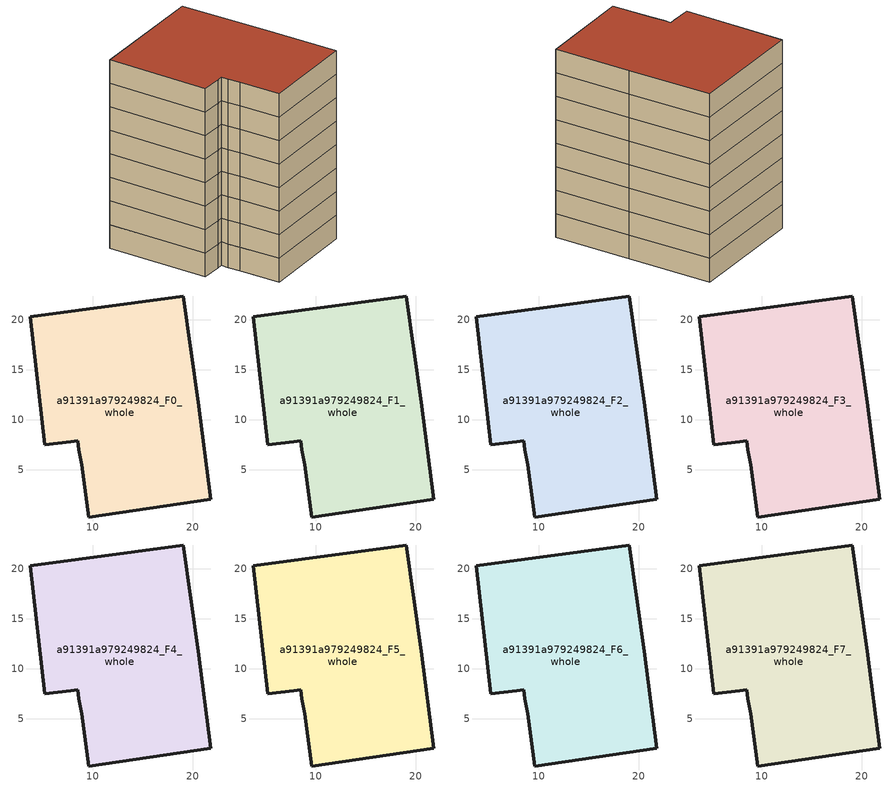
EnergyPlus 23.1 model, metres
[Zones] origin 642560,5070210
a91391a979249824_F0_whole
 floor ground (EU_floor_Construction): 19.03,22.38 20.53,11.78 21.82,2.07 9.61,0.27 8.92,5.47 8.62,6.98 8.52,7.88 7.82,7.78 5.21,7.48 3.72,20.29 z0
 wall outside (EU_wall_Construction): 3.72,20.29 5.21,7.48 7.82,7.78 8.52,7.88 8.62,6.98 8.92,5.47 9.61,0.27 21.82,2.07 20.53,11.78 19.03,22.38 3.72,20.29 z0:3
a91391a979249824_F1_whole
 floor to a91391a979249824_F0_whole (EU_floor_Construction): 19.03,22.38 20.53,11.78 21.82,2.07 9.61,0.27 8.92,5.47 8.62,6.98 8.52,7.88 7.82,7.78 5.21,7.48 3.72,20.29 z3
 wall outside (EU_wall_Construction): 3.72,20.29 5.21,7.48 7.82,7.78 8.52,7.88 8.62,6.98 8.92,5.47 9.61,0.27 21.82,2.07 20.53,11.78 19.03,22.38 3.72,20.29 z3:6
a91391a979249824_F2_whole
 floor to a91391a979249824_F1_whole (EU_floor_Construction): 19.03,22.38 20.53,11.78 21.82,2.07 9.61,0.27 8.92,5.47 8.62,6.98 8.52,7.88 7.82,7.78 5.21,7.48 3.72,20.29 z6
 wall outside (EU_wall_Construction): 3.72,20.29 5.21,7.48 7.82,7.78 8.52,7.88 8.62,6.98 8.92,5.47 9.61,0.27 21.82,2.07 20.53,11.78 19.03,22.38 3.72,20.29 z6:9
a91391a979249824_F3_whole
 floor to a91391a979249824_F2_whole (EU_floor_Construction): 19.03,22.38 20.53,11.78 21.82,2.07 9.61,0.27 8.92,5.47 8.62,6.98 8.52,7.88 7.82,7.78 5.21,7.48 3.72,20.29 z9
 wall outside (EU_wall_Construction): 3.72,20.29 5.21,7.48 7.82,7.78 8.52,7.88 8.62,6.98 8.92,5.47 9.61,0.27 21.82,2.07 20.53,11.78 19.03,22.38 3.72,20.29 z9:12
a91391a979249824_F4_whole
 floor to a91391a979249824_F3_whole (EU_floor_Construction): 19.03,22.38 20.53,11.78 21.82,2.07 9.61,0.27 8.92,5.47 8.62,6.98 8.52,7.88 7.82,7.78 5.21,7.48 3.72,20.29 z12
 wall outside (EU_wall_Construction): 3.72,20.29 5.21,7.48 7.82,7.78 8.52,7.88 8.62,6.98 8.92,5.47 9.61,0.27 21.82,2.07 20.53,11.78 19.03,22.38 3.72,20.29 z12:15
a91391a979249824_F5_whole
 floor to a91391a979249824_F4_whole (EU_floor_Construction): 19.03,22.38 20.53,11.78 21.82,2.07 9.61,0.27 8.92,5.47 8.62,6.98 8.52,7.88 7.82,7.78 5.21,7.48 3.72,20.29 z15
 wall outside (EU_wall_Construction): 3.72,20.29 5.21,7.48 7.82,7.78 8.52,7.88 8.62,6.98 8.92,5.47 9.61,0.27 21.82,2.07 20.53,11.78 19.03,22.38 3.72,20.29 z15:18
a91391a979249824_F6_whole
 floor to a91391a979249824_F5_whole (EU_floor_Construction): 19.03,22.38 20.53,11.78 21.82,2.07 9.61,0.27 8.92,5.47 8.62,6.98 8.52,7.88 7.82,7.78 5.21,7.48 3.72,20.29 z18
 wall outside (EU_wall_Construction): 3.72,20.29 5.21,7.48 7.82,7.78 8.52,7.88 8.62,6.98 8.92,5.47 9.61,0.27 21.82,2.07 20.53,11.78 19.03,22.38 3.72,20.29 z18:21
a91391a979249824_F7_whole
 floor to a91391a979249824_F6_whole (EU_floor_Construction): 19.03,22.38 20.53,11.78 21.82,2.07 9.61,0.27 8.92,5.47 8.62,6.98 8.52,7.88 7.82,7.78 5.21,7.48 3.72,20.29 z21
 wall outside (EU_wall_Construction): 3.72,20.29 5.21,7.48 7.82,7.78 8.52,7.88 8.62,6.98 8.92,5.47 9.61,0.27 21.82,2.07 20.53,11.78 19.03,22.38 3.72,20.29 z21:24
 roof outside (EU_roof_Construction): 21.82,2.07 20.53,11.78 19.03,22.38 3.72,20.29 5.21,7.48 7.82,7.78 8.52,7.88 8.62,6.98 8.92,5.47 9.61,0.27 z24
[Building]
EU S2 Campaign: North Axis=0; Terrain=City; Solar Distribution=FullExterior
[Site:Location]
Lyon-Bron: Latitude=45.75; Longitude=5; Time Zone=1; Elevation=198
[SizingPeriod:WeatherFileDays]
AnnualSizingPeriod: Begin Month=1; Begin Day of Month=1; End Month=12; End Day of Month=31; Day of Week for Start Day=Monday; Use Weather File Daylight Saving Period=No; Use Weather File Rain and Snow Indicators=No
[MATERIAL]
EU_InternalMass_Material: Roughness=MediumRough; Thickness=0.1; Conductivity=1; Density=1800; Specific Heat=900; Thermal Absorptance=0.9; Solar Absorptance=0.7; Visible Absorptance=0.7
[MATERIAL:NOMASS] Roughness=MediumRough; Thermal Absorptance=0.9; Solar Absorptance=0.7; Visible Absorptance=0.7
Name | Thermal Resistance
EU_wall_NoMass | 0.776494
EU_roof_NoMass | 0.486893
EU_floor_NoMass | 0.421597
[CONSTRUCTION]
EU_wall_Construction: EU_wall_NoMass
EU_roof_Construction: EU_roof_NoMass
EU_floor_Construction: EU_floor_NoMass
EU_InternalMass_Construction: EU_InternalMass_Material
[ZONE] Type=1; Multiplier=1; Ceiling Height=autocalculate; Floor Area=autocalculate; Part of Total Floor Area=Yes
Name | Volume
a91391a979249824_F0_whole | 888.712
a91391a979249824_F1_whole; a91391a979249824_F2_whole; a91391a979249824_F3_whole; a91391a979249824_F4_whole; a91391a979249824_F5_whole; a91391a979249824_F6_whole; a91391a979249824_F7_whole | 888.713
[INTERNALMASS] Construction=EU_InternalMass_Construction; Surface Area=296.237
Name | Zone or ZoneList
a91391a979249824_F0_whole_EU_InternalMass | a91391a979249824_F0_whole
a91391a979249824_F1_whole_EU_InternalMass | a91391a979249824_F1_whole
a91391a979249824_F2_whole_EU_InternalMass | a91391a979249824_F2_whole
a91391a979249824_F3_whole_EU_InternalMass | a91391a979249824_F3_whole
a91391a979249824_F4_whole_EU_InternalMass | a91391a979249824_F4_whole
a91391a979249824_F5_whole_EU_InternalMass | a91391a979249824_F5_whole
a91391a979249824_F6_whole_EU_InternalMass | a91391a979249824_F6_whole
a91391a979249824_F7_whole_EU_InternalMass | a91391a979249824_F7_whole
[OTHEREQUIPMENT] Fuel Type=Electricity; Design Level Calculation Method=Watts/Area; Power per Zone Floor Area=1; Fraction Latent=0; Fraction Radiant=0; Fraction Lost=0; Carbon Dioxide Generation Rate=0; EndUse Subcategory=EU_Step8_InternalGains
Name | Zone or ZoneList or Space or SpaceList | Schedule
EU_Step8_InternalGain_a91391a979249824_F0_whole_f000 | a91391a979249824_F0_whole | EU_Step8_GainSchedule_a91391a979249824_F0_whole_f000
EU_Step8_InternalGain_a91391a979249824_F1_whole_f000 | a91391a979249824_F1_whole | EU_Step8_GainSchedule_a91391a979249824_F1_whole_f000
EU_Step8_InternalGain_a91391a979249824_F2_whole_f000 | a91391a979249824_F2_whole | EU_Step8_GainSchedule_a91391a979249824_F2_whole_f000
EU_Step8_InternalGain_a91391a979249824_F3_whole_f000 | a91391a979249824_F3_whole | EU_Step8_GainSchedule_a91391a979249824_F3_whole_f000
EU_Step8_InternalGain_a91391a979249824_F4_whole_f000 | a91391a979249824_F4_whole | EU_Step8_GainSchedule_a91391a979249824_F4_whole_f000
EU_Step8_InternalGain_a91391a979249824_F5_whole_f000 | a91391a979249824_F5_whole | EU_Step8_GainSchedule_a91391a979249824_F5_whole_f000
EU_Step8_InternalGain_a91391a979249824_F6_whole_f000 | a91391a979249824_F6_whole | EU_Step8_GainSchedule_a91391a979249824_F6_whole_f000
EU_Step8_InternalGain_a91391a979249824_F7_whole_f000 | a91391a979249824_F7_whole | EU_Step8_GainSchedule_a91391a979249824_F7_whole_f000
[ZONEVENTILATION:DESIGNFLOWRATE] Schedule=EU_AlwaysOn; Design Flow Rate Calculation Method=AirChanges/Hour; Air Changes per Hour=0.693814; Ventilation Type=Natural; Fan Pressure Rise=0; Fan Total Efficiency=1; Constant Term Coefficient=1; Temperature Term Coefficient=0; Velocity Term Coefficient=0; Velocity Squared Term Coefficient=0; Minimum Indoor Temperature=-100; Maximum Indoor Temperature=100; Delta Temperature=-100; Minimum Outdoor Temperature=-100; Maximum Outdoor Temperature=100; Maximum Wind Speed=40
Name | Zone or ZoneList or Space or SpaceList
EU_ConstantAir_a91391a979249824_F0_whole | a91391a979249824_F0_whole
EU_ConstantAir_a91391a979249824_F1_whole | a91391a979249824_F1_whole
EU_ConstantAir_a91391a979249824_F2_whole | a91391a979249824_F2_whole
EU_ConstantAir_a91391a979249824_F3_whole | a91391a979249824_F3_whole
EU_ConstantAir_a91391a979249824_F4_whole | a91391a979249824_F4_whole
EU_ConstantAir_a91391a979249824_F5_whole | a91391a979249824_F5_whole
EU_ConstantAir_a91391a979249824_F6_whole | a91391a979249824_F6_whole
EU_ConstantAir_a91391a979249824_F7_whole | a91391a979249824_F7_whole
[HVACTEMPLATE:THERMOSTAT] Constant Heating Setpoint=20; Constant Cooling Setpoint=50
EU_HeatOnly_a91391a979249824_F0_whole; EU_HeatOnly_a91391a979249824_F1_whole; EU_HeatOnly_a91391a979249824_F2_whole; EU_HeatOnly_a91391a979249824_F3_whole; EU_HeatOnly_a91391a979249824_F4_whole; EU_HeatOnly_a91391a979249824_F5_whole; EU_HeatOnly_a91391a979249824_F6_whole; EU_HeatOnly_a91391a979249824_F7_whole
[HVACTEMPLATE:ZONE:IDEALLOADSAIRSYSTEM] System Availability Schedule=EU_AlwaysOn; Maximum Heating Supply Air Temperature=50; Minimum Cooling Supply Air Temperature=13; Maximum Heating Supply Air Humidity Ratio=0.0156; Minimum Cooling Supply Air Humidity Ratio=0.0077; Heating Limit=NoLimit; Cooling Limit=NoLimit; Heating Availability Schedule=EU_AlwaysOn; Cooling Availability Schedule=EU_CoolingOff; Dehumidification Control Type=ConstantSensibleHeatRatio; Cooling Sensible Heat Ratio=0.7; Dehumidification Setpoint=60; Humidification Control Type=None; Humidification Setpoint=30; Outdoor Air Method=None; Outdoor Air Flow Rate per Person=0.00944; Outdoor Air Flow Rate per Zone Floor Area=0; Outdoor Air Flow Rate per Zone=0; Demand Controlled Ventilation Type=None; Outdoor Air Economizer Type=NoEconomizer; Heat Recovery Type=None; Sensible Heat Recovery Effectiveness=0.7; Latent Heat Recovery Effectiveness=0.65
Name | Template Thermostat
a91391a979249824_F0_whole | EU_HeatOnly_a91391a979249824_F0_whole
a91391a979249824_F1_whole | EU_HeatOnly_a91391a979249824_F1_whole
a91391a979249824_F2_whole | EU_HeatOnly_a91391a979249824_F2_whole
a91391a979249824_F3_whole | EU_HeatOnly_a91391a979249824_F3_whole
a91391a979249824_F4_whole | EU_HeatOnly_a91391a979249824_F4_whole
a91391a979249824_F5_whole | EU_HeatOnly_a91391a979249824_F5_whole
a91391a979249824_F6_whole | EU_HeatOnly_a91391a979249824_F6_whole
a91391a979249824_F7_whole | EU_HeatOnly_a91391a979249824_F7_whole
[SIZING:ZONE] Zone Cooling Design Supply Air Temperature Input Method=SupplyAirTemperature; Zone Cooling Design Supply Air Temperature=13; Zone Heating Design Supply Air Temperature Input Method=SupplyAirTemperature; Zone Heating Design Supply Air Temperature=50; Zone Cooling Design Supply Air Humidity Ratio=0.008; Zone Heating Design Supply Air Humidity Ratio=0.008; Cooling Design Air Flow Method=DesignDay; Cooling Design Air Flow Rate=0; Cooling Minimum Air Flow per Zone Floor Area=0.000762; Cooling Minimum Air Flow=0; Cooling Minimum Air Flow Fraction=0.2; Heating Design Air Flow Method=DesignDay; Heating Design Air Flow Rate=0; Heating Maximum Air Flow per Zone Floor Area=0.002032; Heating Maximum Air Flow=0.141576; Heating Maximum Air Flow Fraction=0.3; Account for Dedicated Outdoor Air System=No; Dedicated Outdoor Air System Control Strategy=NeutralSupplyAir; Dedicated Outdoor Air Low Setpoint Temperature for Design=autosize; Dedicated Outdoor Air High Setpoint Temperature for Design=autosize; Zone Load Sizing Method=Sensible Load Only No Latent Load; Zone Latent Cooling Design Supply Air Humidity Ratio Input Method=HumidityRatioDifference; Zone Cooling Design Supply Air Humidity Ratio Difference=0.005; Zone Latent Heating Design Supply Air Humidity Ratio Input Method=HumidityRatioDifference; Zone Humidification Design Supply Air Humidity Ratio Difference=0.005
a91391a979249824_F0_whole; a91391a979249824_F1_whole; a91391a979249824_F2_whole; a91391a979249824_F3_whole; a91391a979249824_F4_whole; a91391a979249824_F5_whole; a91391a979249824_F6_whole; a91391a979249824_F7_whole
[SCHEDULE:CONSTANT]
Name | Hourly Value
EU_AlwaysOn | 1
EU_CoolingOff | 0
[SCHEDULE:FILE] Column Number=1; Rows to Skip at Top=0; Number of Hours of Data=8760; Column Separator=Comma; Interpolate to Timestep=No; Minutes per Item=60; Adjust Schedule for Daylight Savings=Yes
Name | File
EU_Step8_GainSchedule_a91391a979249824_F0_whole_f000 | C:\Users\o_iseri\Desktop\OpenUBEM\openubem\outputs\eu_evidence\EU-11\FR-LYO-HAUTCOEURPENTES\idfs\a91391a979249824\a91391a979249824_F0_whole_f000_gain.csv
EU_Step8_GainSchedule_a91391a979249824_F1_whole_f000 | C:\Users\o_iseri\Desktop\OpenUBEM\openubem\outputs\eu_evidence\EU-11\FR-LYO-HAUTCOEURPENTES\idfs\a91391a979249824\a91391a979249824_F1_whole_f000_gain.csv
EU_Step8_GainSchedule_a91391a979249824_F2_whole_f000 | C:\Users\o_iseri\Desktop\OpenUBEM\openubem\outputs\eu_evidence\EU-11\FR-LYO-HAUTCOEURPENTES\idfs\a91391a979249824\a91391a979249824_F2_whole_f000_gain.csv
EU_Step8_GainSchedule_a91391a979249824_F3_whole_f000 | C:\Users\o_iseri\Desktop\OpenUBEM\openubem\outputs\eu_evidence\EU-11\FR-LYO-HAUTCOEURPENTES\idfs\a91391a979249824\a91391a979249824_F3_whole_f000_gain.csv
EU_Step8_GainSchedule_a91391a979249824_F4_whole_f000 | C:\Users\o_iseri\Desktop\OpenUBEM\openubem\outputs\eu_evidence\EU-11\FR-LYO-HAUTCOEURPENTES\idfs\a91391a979249824\a91391a979249824_F4_whole_f000_gain.csv
EU_Step8_GainSchedule_a91391a979249824_F5_whole_f000 | C:\Users\o_iseri\Desktop\OpenUBEM\openubem\outputs\eu_evidence\EU-11\FR-LYO-HAUTCOEURPENTES\idfs\a91391a979249824\a91391a979249824_F5_whole_f000_gain.csv
EU_Step8_GainSchedule_a91391a979249824_F6_whole_f000 | C:\Users\o_iseri\Desktop\OpenUBEM\openubem\outputs\eu_evidence\EU-11\FR-LYO-HAUTCOEURPENTES\idfs\a91391a979249824\a91391a979249824_F6_whole_f000_gain.csv
EU_Step8_GainSchedule_a91391a979249824_F7_whole_f000 | C:\Users\o_iseri\Desktop\OpenUBEM\openubem\outputs\eu_evidence\EU-11\FR-LYO-HAUTCOEURPENTES\idfs\a91391a979249824\a91391a979249824_F7_whole_f000_gain.csv
